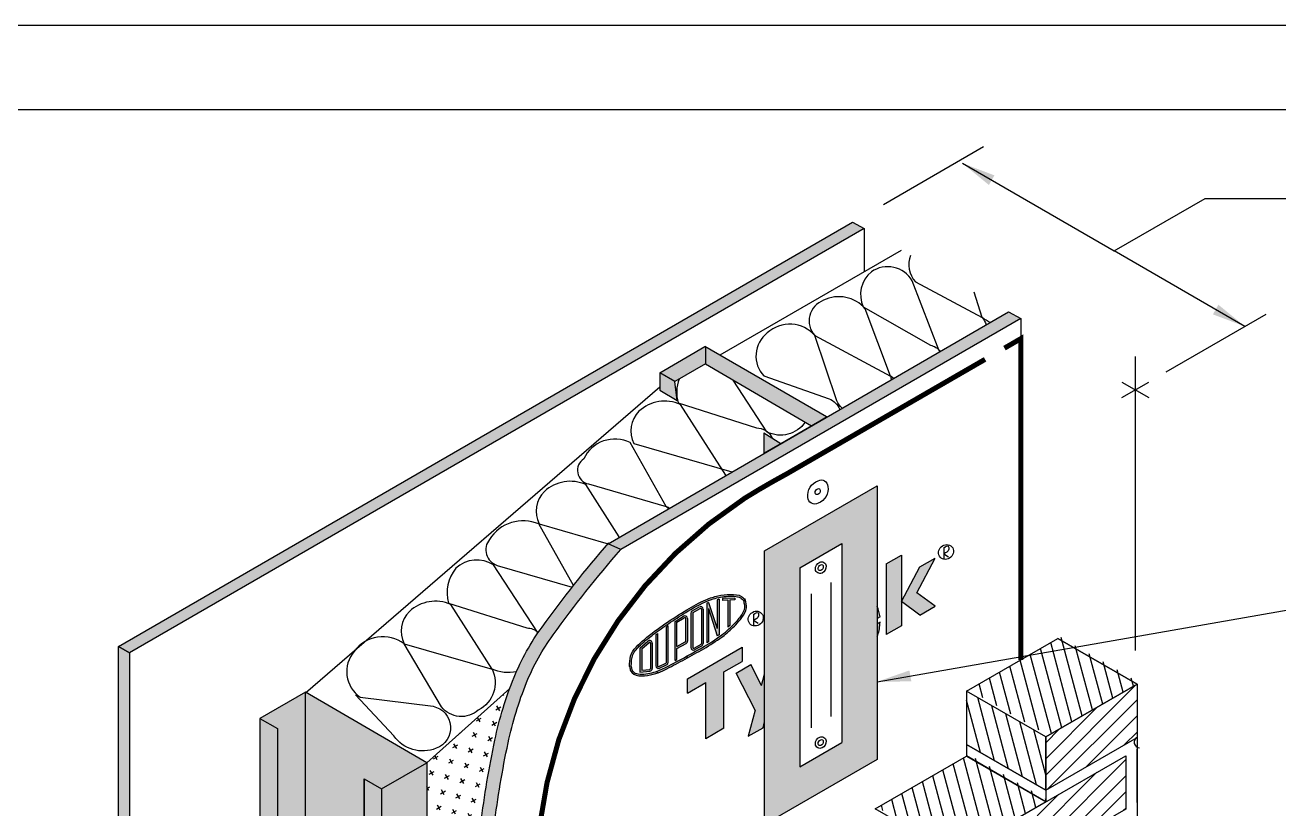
# Model space of a CAD drawing. Extents: x 0 to 51, y 0 to 66.
# Drawn here: x 11.48 to 33.77, y 52.07 to 66 of the extents above; entities that cross this region are included whole.
import ezdxf

# ---------------------------------------------------------------- set-up
doc = ezdxf.new("R2010")
doc.units = 0
doc.header["$LTSCALE"] = 1.5
doc.header["$MEASUREMENT"] = 0
doc.linetypes.add('DASHED', pattern=[0.75, 0.5, -0.25])
doc.layers.get('DEFPOINTS').update_dxf_attribs({"linetype": 'CONTINUOUS'})
for name, color, linetype in [('8X11-TTB$0$B', 5, 'CONTINUOUS'), ('BRICK', 13, 'CONTINUOUS'), ('CLADDING', 252, 'CONTINUOUS'), ('DUPONTLOGO', 242, 'CONTINUOUS'), ('FASTENING', 7, 'CONTINUOUS'), ('FLASHING', 124, 'CONTINUOUS'), ('INSULATION', 40, 'CONTINUOUS'), ('STRUCTURE', 252, 'CONTINUOUS'), ('STRUCTURE_SHADING', 254, 'CONTINUOUS'), ('TEXT', 7, 'CONTINUOUS'), ('TYVEK', 160, 'DASHED'), ('TYVEK_TEXT', 182, 'CONTINUOUS')]:
    doc.layers.add(name, color=color, linetype=linetype)
doc.styles.add('DETAILS', font='sanss___.ttf', dxfattribs={"height": 1})
doc.dimstyles.new('TYVEKDETAILS', dxfattribs={"dimscale": 6, "dimtxt": 1.5, "dimasz": 0.1, "dimexe": 0.75, "dimexo": 0.75, "dimgap": 0.75, "dimtad": 0, "dimtih": 1, "dimtoh": 1, "dimdec": 4, "dimzin": 0, "dimtxsty": 'DETAILS', "dimcen": 0.0625, "dimazin": 3, "dimtfac": 1, "dimtdec": 4, "dimtofl": 0, "dimtmove": 0, "dimatfit": 3, "dimtolj": 1, "dimtzin": 0})
pattern_1 = [(45, (21.19878, 64.06104), (-0.1435869, 0.1435869), [])]
pattern_2 = [(105, (21.19878, 64.06104), (-0.1961433, -0.0525564), [])]

# ---------------------------------------------------------------- blocks, each defined once
blk = doc.blocks.new('A$C1409495A')
at = {"layer": 'DUPONTLOGO', "color": 242}
for p, q in [((0.234, 0.524), (0.234, 0)), ((0.234, 0.262), (0.441, 0.129))]:
    blk.add_line(p, q, dxfattribs=at)
blk.add_ellipse((0.334, 0.336), major_axis=(0.26, 0.232), ratio=0.903174, dxfattribs=at)
blk.add_spline([(0.234, 0.524), (0.435, 0.597), (0.456, 0.456), (0.234, 0.262)], degree=3, dxfattribs=at)

msp = doc.modelspace()

# ---------------------------------------------------------------- hatches: boundary and pattern name
at = {"layer": 'BRICK'}
h = msp.add_hatch(dxfattribs=at)
h.set_pattern_fill('ANSI31', color=256, scale=1.6245, angle=60, style=0)
h.set_pattern_definition(pattern_2)
h.paths.add_polyline_path([(31.293, 54.312), (29.886, 55.124), (28.261, 54.187), (29.668, 53.374)])
h = msp.add_hatch(dxfattribs=at)
h.set_pattern_fill('ANSI31', color=256, scale=1.6245, style=0)
h.set_pattern_definition(pattern_1)
h.paths.add_polyline_path([(31.251, 53.34), (31.251, 54.288), (29.626, 53.35), (29.626, 52.403)])
h = msp.add_hatch(dxfattribs=at)
h.set_pattern_fill('ANSI31', color=256, scale=1.6245, angle=60, style=0)
h.set_pattern_definition([(105, (-136.8959, 48.05428), (-0.19614331, -0.05255644), [])])
h.paths.add_polyline_path([(29.626, 53.35), (28.22, 54.162), (28.22, 53.215), (29.626, 52.403)])
h = msp.add_hatch(dxfattribs=at)
h.set_pattern_fill('ANSI31', color=256, scale=1.6245, angle=60, style=0)
h.set_pattern_definition(pattern_2)
h.paths.add_polyline_path([(29.668, 52.221), (28.261, 53.033), (26.637, 52.095), (28.044, 51.283)])
h = msp.add_hatch(dxfattribs=at)
h.set_pattern_fill('ANSI31', color=256, scale=1.6245, style=0)
h.set_pattern_definition(pattern_1)
h.paths.add_polyline_path([(31.048, 52.069), (31.048, 53.017), (28.002, 51.259), (28.002, 50.311)])
at = {"layer": 'DUPONTLOGO'}
h = msp.add_hatch(color=256, dxfattribs=at)
edge = h.paths.add_edge_path()
edge.add_spline(control_points=[(23.248, 55.609), (23.115, 55.527), (22.851, 55.366), (22.515, 55.107), (22.229, 54.86), (22.228, 54.664), (22.228, 54.599)], knot_values=[0, 0, 0, 0, 0.232663, 0.461387, 0.653522, 0.747926, 0.747926, 0.747926, 0.747926], degree=3, periodic=0)
edge.add_spline(control_points=[(22.228, 54.599), (22.228, 54.597), (22.229, 54.596), (22.229, 54.594)], knot_values=[0, 0, 0, 0, 0.002347, 0.002347, 0.002347, 0.002347], degree=3, periodic=0)
edge.add_line((22.229, 54.594), (22.26, 54.599))
edge.add_spline(control_points=[(22.26, 54.599), (22.26, 54.6), (22.26, 54.601), (22.259, 54.601)], knot_values=[0.001175, 0.001175, 0.001175, 0.001175, 0.002358, 0.002358, 0.002358, 0.002358], degree=3, periodic=0)
edge.add_spline(control_points=[(22.259, 54.601), (22.26, 54.679), (22.261, 54.751), (22.315, 54.873), (22.364, 54.929), (22.506, 55.06), (22.6, 55.132), (22.776, 55.266), (22.865, 55.329), (23.058, 55.456), (23.161, 55.519), (23.264, 55.582)], knot_values=[0.001205, 0.001205, 0.001205, 0.001205, 0.114856, 0.114856, 0.229711, 0.229711, 0.398491, 0.398491, 0.567271, 0.567271, 0.747926, 0.747926, 0.747926, 0.747926], degree=3, periodic=0)
edge.add_spline(control_points=[(23.264, 55.582), (23.401, 55.663), (23.536, 55.743), (23.769, 55.822), (23.854, 55.839), (24.034, 55.853), (24.138, 55.859), (24.219, 55.809), (24.237, 55.791), (24.257, 55.771)], knot_values=[0, 0, 0, 0, 0.237846, 0.237846, 0.375936, 0.375936, 0.514027, 0.514027, 0.556048, 0.556048, 0.556048, 0.556048], degree=3, periodic=0)
edge.add_line((24.257, 55.771), (24.285, 55.786))
edge.add_spline(control_points=[(24.285, 55.786), (24.264, 55.808), (24.197, 55.88), (24.009, 55.886), (23.798, 55.866), (23.532, 55.777), (23.358, 55.674), (23.248, 55.609)], knot_values=[0, 0, 0, 0, 0.044057, 0.144682, 0.25739, 0.368627, 0.559907, 0.559907, 0.559907, 0.559907], degree=3, periodic=0)
h = msp.add_hatch(color=256, dxfattribs=at)
edge = h.paths.add_edge_path()
edge.add_spline(control_points=[(24.285, 55.786), (24.298, 55.739), (24.328, 55.627), (24.234, 55.471), (24.092, 55.316), (23.887, 55.125), (23.59, 54.941), (23.367, 54.817), (23.257, 54.755)], knot_values=[0, 0, 0, 0, 0.071407, 0.167973, 0.251697, 0.391689, 0.584619, 0.774344, 0.774344, 0.774344, 0.774344], degree=3, periodic=0)
edge.add_line((23.257, 54.755), (23.242, 54.783))
edge.add_spline(control_points=[(23.242, 54.783), (23.456, 54.902), (23.674, 55.016), (23.954, 55.229), (24.035, 55.305), (24.157, 55.433), (24.203, 55.486), (24.266, 55.592), (24.281, 55.638), (24.272, 55.715), (24.265, 55.742), (24.257, 55.771)], knot_values=[0.000251, 0.000251, 0.000251, 0.000251, 0.36813, 0.36813, 0.535334, 0.535334, 0.640047, 0.640047, 0.727343, 0.727343, 0.770536, 0.770536, 0.770536, 0.770536], degree=3, periodic=0)
edge.add_line((24.257, 55.771), (24.285, 55.786))
for points in [[(23.6, 55.021), (23.632, 55.042), (23.632, 55.63), (23.788, 55.145), (23.819, 55.166), (23.819, 55.797), (23.788, 55.787), (23.788, 55.275), (23.632, 55.737), (23.6, 55.727)], [(24.008, 55.782), (24.1, 55.786), (24.1, 55.817), (23.882, 55.808), (23.882, 55.777), (23.977, 55.781), (23.977, 55.303), (24.008, 55.332)], [(22.913, 55.322), (22.882, 55.301), (22.882, 54.673, -0.293439), (22.872, 54.658), (22.747, 54.601, -0.546266), (22.725, 54.615), (22.725, 55.186), (22.694, 55.164), (22.694, 54.615, 0.546266), (22.76, 54.573), (22.885, 54.63, 0.293439), (22.913, 54.673)]]:
    msp.add_hatch(color=256, dxfattribs=at).paths.add_polyline_path(points)
h = msp.add_hatch(color=256, dxfattribs=at)
h.paths.add_polyline_path([(23.538, 55.619, 0.570599), (23.468, 55.66), (23.343, 55.591, 0.2734), (23.319, 55.55), (23.319, 54.941, 0.573672), (23.389, 54.901), (23.514, 54.971, 0.270913), (23.538, 55.012)])
h.paths.add_polyline_path([(23.35, 54.941, 0.573672), (23.374, 54.928), (23.499, 54.998, 0.270913), (23.507, 55.012), (23.507, 55.619, 0.570599), (23.483, 55.633), (23.358, 55.564, 0.2734), (23.35, 55.55)], flags=16)
h = msp.add_hatch(color=256, dxfattribs=at)
h.paths.add_polyline_path([(23.038, 54.709), (23.069, 54.726), (23.069, 54.921), (23.232, 55.009, 0.275801), (23.257, 55.05), (23.257, 55.456, 0.588096), (23.185, 55.496), (23.038, 55.404)])
h.paths.add_polyline_path([(23.069, 54.957), (23.217, 55.037, 0.275801), (23.225, 55.05), (23.225, 55.456, 0.588096), (23.201, 55.469), (23.069, 55.387)], flags=16)
h = msp.add_hatch(color=256, dxfattribs=at)
h.paths.add_polyline_path([(22.632, 55.015, 0.63901), (22.554, 55.05), (22.413, 54.93), (22.413, 54.5), (22.59, 54.519, 0.382353), (22.632, 54.566)])
h.paths.add_polyline_path([(22.6, 54.566, -0.382353), (22.586, 54.55), (22.444, 54.534), (22.444, 54.916), (22.575, 55.026, -0.63901), (22.6, 55.015)], flags=16)
h = msp.add_hatch(color=256, dxfattribs=at)
edge = h.paths.add_edge_path()
edge.add_spline(control_points=[(23.242, 54.783), (23.119, 54.717), (22.996, 54.651), (22.827, 54.563), (22.774, 54.538), (22.715, 54.517)], knot_values=[0.281052, 0.281052, 0.281052, 0.281052, 0.486409, 0.486409, 0.582124, 0.582124, 0.582124, 0.582124], degree=3, periodic=0)
edge.add_line((22.715, 54.517), (22.726, 54.487))
edge.add_spline(control_points=[(22.726, 54.487), (22.8, 54.514), (22.967, 54.6), (23.146, 54.696), (23.257, 54.755)], knot_values=[0.28106, 0.28106, 0.28106, 0.28106, 0.397759, 0.582124, 0.582124, 0.582124, 0.582124], degree=3, periodic=0)
edge.add_line((23.257, 54.755), (23.242, 54.783))
h = msp.add_hatch(color=256, dxfattribs=at)
edge = h.paths.add_edge_path()
edge.add_line((22.726, 54.487), (22.715, 54.517))
edge.add_spline(control_points=[(22.715, 54.517), (22.697, 54.51), (22.677, 54.504), (22.574, 54.475), (22.465, 54.458), (22.343, 54.477), (22.311, 54.491), (22.274, 54.529), (22.266, 54.559), (22.26, 54.599)], knot_values=[0.002358, 0.002358, 0.002358, 0.002358, 0.032929, 0.032929, 0.159215, 0.159215, 0.221312, 0.221312, 0.281052, 0.281052, 0.281052, 0.281052], degree=3, periodic=0)
edge.add_line((22.26, 54.599), (22.229, 54.594))
edge.add_spline(control_points=[(22.229, 54.594), (22.233, 54.568), (22.259, 54.419), (22.524, 54.426), (22.687, 54.474), (22.726, 54.487)], knot_values=[0.002347, 0.002347, 0.002347, 0.002347, 0.040585, 0.219806, 0.28106, 0.28106, 0.28106, 0.28106], degree=3, periodic=0)
at = {"layer": 'INSULATION'}
h = msp.add_hatch(dxfattribs=at)
h.set_pattern_fill('CROSS', color=256, scale=0.8, angle=30, style=0)
h.set_pattern_definition([(30, (45.97316, 3.78983), (0.0732051, 0.2732051), [0.1, -0.3]), (120, (46.04146, 3.77153), (-0.2732051, 0.0732051), [0.1, -0.3])])
h.paths.add_polyline_path([(19.584, 51.807, -0.020731), (19.833, 53.293, -0.03673), (20.097, 54.208), (18.623, 52.891), (18.623, 49.469, 0.007628), (18.902, 49.856, 0.055655), (19.206, 50.414, 0.020914), (19.395, 50.94, 0.044799)])
at = {"layer": 'STRUCTURE'}
h = msp.add_hatch(dxfattribs=at)
h.set_pattern_fill('AR-SAND', color=256, scale=0.25, style=0)
h.set_pattern_definition([(37.5, (53.89444, 3.4963), (-0.0157483, 0.481706), [0, -0.38, 0, -0.425, 0, -0.40625]), (7.5, (53.89444, 3.4963), (0.442444, 0.7055365), [0, -0.205, 0, -0.3425, 0, -0.13125]), (327.5, (53.58694, 3.4963), (0.7785355, 0.0014148), [0, -0.125, 0, -0.45, 0, -0.5875]), (317.5, (53.58694, 3.4963), (0.7515317, 0.219419), [0, -0.0625, 0, -0.295, 0, -0.3375])])
h.paths.add_polyline_path([(13.34, 54.844), (13.14, 54.959), (13.136, 45.974), (13.167, 45.956), (13.34, 46.056)])
h.paths.add_polyline_path([(26.399, 62.384), (26.192, 62.495), (13.14, 54.959), (13.34, 54.844)])
h.paths.add_polyline_path([(19.099, 49.719, 0.055655), (19.428, 50.323, 0.020914), (19.624, 50.869, 0.044799), (19.822, 51.777, -0.020731), (20.068, 53.244, -0.04506), (20.398, 54.319, -0.06032), (20.867, 55.162, -0.022567), (22.071, 56.678), (21.845, 56.784, 0.021775), (20.673, 55.303, 0.0603), (20.175, 54.41, 0.04506), (19.833, 53.293, 0.020731), (19.584, 51.807, -0.044799), (19.395, 50.94, -0.020914), (19.206, 50.414, -0.055655), (18.902, 49.856, -0.016125), (18.298, 49.048, -0.033704), (17.812, 48.518), (16.753, 47.507), (15.95, 47.044), (16.15, 46.928), (16.953, 47.366), (17.978, 48.344, 0.033704), (18.485, 48.898, 0.016125)])
h.paths.add_polyline_path([(29.183, 60.785), (28.964, 60.903), (21.845, 56.784), (22.071, 56.678)])
h.paths.add_polyline_path([(16.15, 46.928), (15.95, 47.044), (15.949, 45.234), (16.15, 45.35)])
h.paths.add_polyline_path([(16.15, 45.35), (15.949, 45.234), (15.949, 44.35), (16.15, 44.233)])
h.paths.add_polyline_path([(16.15, 40.528), (15.954, 40.641), (15.952, 35.734), (16.15, 35.619)])
h.paths.add_polyline_path([(13.34, 42.15), (13.14, 42.266), (13.138, 37.358), (13.34, 37.242)])
at = {"layer": 'STRUCTURE', "linetype": 'CONTINUOUS'}
h = msp.add_hatch(color=253, dxfattribs=at)
h.paths.add_polyline_path([(26.629, 52.946), (24.629, 51.791), (24.629, 56.66), (26.629, 57.814)])
h.paths.add_polyline_path([(25.254, 56.357), (26.004, 56.79), (26.004, 53.249), (25.254, 52.816)], flags=16)
at = {"layer": 'STRUCTURE_SHADING'}
h = msp.add_hatch(color=256, dxfattribs=at)
h.paths.add_polyline_path([(23.034, 59.666), (22.763, 59.823), (22.763, 59.51), (23.076, 59.33)])
h.paths.add_polyline_path([(23.575, 59.979), (23.575, 60.28), (23.566, 60.286), (22.763, 59.823), (23.034, 59.666)])
h.paths.add_polyline_path([(23.575, 60.28), (23.575, 59.979), (25.461, 58.88), (25.568, 58.942), (25.731, 59.036)])
msp.add_hatch(color=256, dxfattribs=at).paths.add_polyline_path([(24.919, 58.567), (24.616, 58.753), (24.616, 58.392)])
h = msp.add_hatch(color=256, dxfattribs=at)
h.paths.add_polyline_path([(15.949, 45.604), (15.512, 45.352), (15.512, 44.602), (15.949, 44.854)])
h.paths.add_polyline_path([(15.651, 46.828), (15.652, 47.578), (13.654, 46.425), (13.654, 45.675)])
h.paths.add_polyline_path([(15.968, 53.497), (15.655, 53.677), (15.651, 46.828), (15.95, 46.656), (15.95, 47.044), (15.968, 47.054)])
h.paths.add_polyline_path([(16.467, 54.146), (15.655, 53.677), (15.968, 53.497), (15.968, 47.054), (16.467, 47.342)])
h.paths.add_polyline_path([(17.508, 52.608), (17.82, 52.427), (18.623, 52.891), (16.476, 54.141), (16.467, 54.133), (16.467, 47.342), (16.753, 47.507), (17.505, 48.225)])
h.paths.add_polyline_path([(17.82, 52.427), (17.508, 52.608), (17.508, 48.227), (17.812, 48.518, 0.000526), (17.82, 48.525)], flags=17)
h.paths.add_polyline_path([(18.623, 52.891), (17.82, 52.427), (17.82, 50.124), (17.82, 48.525, 0.033177), (18.298, 49.048, 0.008495), (18.623, 49.469)])
at = {"layer": 'TYVEK_TEXT'}
h = msp.add_hatch(color=256, dxfattribs=at)
h.paths.add_polyline_path([(27.658, 56.527), (27.387, 56.371), (27.062, 55.755), (27.387, 55.515), (27.658, 55.671), (27.333, 55.911)])
h.paths.add_polyline_path([(27.062, 56.183), (27.062, 56.58), (26.792, 56.424), (26.792, 55.171), (27.062, 55.327)])
h = msp.add_hatch(color=256, dxfattribs=at)
edge = h.paths.add_edge_path()
edge.add_line((26.629, 55.359), (26.629, 55.134))
edge.add_spline(control_points=[(26.629, 55.134), (26.633, 55.142), (26.668, 55.22), (26.675, 55.309), (26.681, 55.389)], knot_values=[0.836885, 0.836885, 0.836885, 0.836885, 0.865016, 1.098191, 1.098191, 1.098191, 1.098191], degree=3, periodic=0)
edge.add_line((26.681, 55.389), (26.629, 55.359))
edge = h.paths.add_edge_path()
edge.add_line((26.629, 55.665), (26.629, 55.453))
edge.add_line((26.629, 55.453), (26.681, 55.483))
edge.add_spline(control_points=[(26.681, 55.483), (26.67, 55.55), (26.659, 55.617), (26.629, 55.665)], knot_values=[0, 0, 0, 0, 0.18015, 0.18015, 0.18015, 0.18015], degree=3, periodic=0)
for points in [[(23.581, 54.318), (23.581, 53.318), (23.906, 53.505), (23.906, 54.505), (24.231, 54.693), (24.231, 54.943), (23.257, 54.38), (23.257, 54.13)], [(24.629, 54.465), (24.576, 54.264), (24.385, 54.637), (24.123, 54.486), (24.461, 53.826), (24.339, 53.361), (24.601, 53.512), (24.629, 53.619)]]:
    msp.add_hatch(color=256, dxfattribs=at).paths.add_polyline_path(points)

# ---------------------------------------------------------------- linework, layer by layer
at = {"layer": '8X11-TTB$0$B', "color": 7}
msp.add_line((1.5, 64.5), (49.5, 64.5), dxfattribs=at)
at = {"layer": 'BRICK'}
for points in [[(29.844, 55.1), (31.251, 54.288), (29.626, 53.35), (28.22, 54.162), (29.844, 55.1)], [(31.251, 54.288), (29.844, 55.1)], [(31.251, 54.288), (29.626, 53.35)], [(29.626, 53.35), (31.251, 54.288)], [(31.251, 54.288), (31.251, 47.378)], [(28.22, 54.162), (28.22, 53.217), (29.626, 52.403), (29.626, 53.35)], [(28.22, 54.162), (28.22, 53.009)], [(29.626, 53.35), (28.22, 54.162)], [(29.626, 53.35), (29.626, 52.403), (31.251, 53.34)], [(29.626, 52.403), (31.251, 53.34)], [(29.626, 52.403), (28.22, 53.215)], [(31.251, 52.187), (31.251, 52.187), (31.251, 53.134)], [(28.22, 53.009), (29.626, 52.199), (28.002, 51.259), (26.595, 52.071), (28.22, 53.009)], [(26.595, 52.071), (28.22, 53.009)], [(31.048, 53.017), (31.048, 52.069), (28.002, 50.311), (28.002, 51.259), (31.048, 53.017)], [(28.002, 51.259), (31.048, 53.017)], [(29.626, 52.199), (28.22, 53.012)], [(31.048, 53.017), (31.048, 52.069)], [(29.626, 52.403), (29.626, 52.199)]]:
    msp.add_lwpolyline(points, dxfattribs=at)
msp.add_lwpolyline([(31.251, 53.34, 0.789465), (31.294, 53.159)], format="xyb", dxfattribs=at)
at = {"layer": 'CLADDING'}
msp.add_lwpolyline([(28.22, 54.162), (29.844, 55.1)], dxfattribs=at)
at = {"layer": 'DEFPOINTS'}
msp.add_line((0, 66), (51, 66), dxfattribs=at)
at = {"layer": 'DUPONTLOGO'}
for p, q in [((23.632, 55.737), (23.6, 55.727)), ((23.632, 55.737), (23.788, 55.275)), ((23.819, 55.797), (23.788, 55.787)), ((23.788, 55.787), (23.788, 55.275)), ((23.819, 55.797), (23.819, 55.166)), ((24.1, 55.817), (23.882, 55.808)), ((23.882, 55.808), (23.882, 55.777)), ((23.977, 55.781), (23.882, 55.777)), ((23.977, 55.782), (23.977, 55.303)), ((24.102, 55.786), (24.008, 55.782)), ((24.008, 55.782), (24.008, 55.332)), ((24.1, 55.817), (24.1, 55.786)), ((24.285, 55.786), (24.257, 55.771)), ((23.319, 55.55), (23.319, 54.941)), ((23.343, 55.591), (23.468, 55.66)), ((23.35, 55.55), (23.35, 54.941)), ((23.358, 55.564), (23.483, 55.633)), ((23.507, 55.619), (23.507, 55.012)), ((23.538, 55.619), (23.538, 55.012)), ((23.6, 55.727), (23.6, 55.021)), ((23.632, 55.63), (23.788, 55.145)), ((23.632, 55.63), (23.632, 55.042)), ((22.913, 55.322), (22.882, 55.301)), ((22.882, 54.673), (22.882, 55.301)), ((22.913, 54.673), (22.913, 55.322)), ((23.038, 55.404), (23.185, 55.496)), ((23.038, 54.709), (23.038, 55.404)), ((23.069, 55.387), (23.201, 55.469)), ((23.069, 54.957), (23.069, 55.387)), ((23.225, 55.456), (23.225, 55.05)), ((23.257, 55.456), (23.257, 55.05)), ((24.008, 55.332), (23.977, 55.303)), ((22.694, 55.164), (22.725, 55.186)), ((22.694, 55.164), (22.694, 54.615)), ((22.725, 55.186), (22.725, 54.615)), ((23.819, 55.166), (23.788, 55.145)), ((22.413, 54.93), (22.554, 55.05)), ((22.413, 54.93), (22.413, 54.5)), ((22.444, 54.916), (22.575, 55.026)), ((22.444, 54.916), (22.444, 54.534)), ((22.6, 55.015), (22.6, 54.566)), ((22.632, 55.015), (22.632, 54.566)), ((23.069, 54.957), (23.217, 55.037)), ((23.069, 54.921), (23.232, 55.009)), ((23.069, 54.726), (23.069, 54.921)), ((23.374, 54.928), (23.499, 54.998)), ((23.389, 54.901), (23.514, 54.971)), ((23.632, 55.042), (23.6, 55.021)), ((22.747, 54.601), (22.872, 54.658)), ((22.76, 54.573), (22.885, 54.63)), ((23.038, 54.709), (23.069, 54.726)), ((23.242, 54.783), (23.257, 54.755)), ((23.257, 54.755), (23.242, 54.783)), ((22.413, 54.5), (22.59, 54.519)), ((22.444, 54.534), (22.586, 54.55)), ((22.726, 54.487), (22.715, 54.517))]:
    msp.add_line(p, q, dxfattribs=at)
for centre, radius, start, end in [((23.366, 55.55), 0.0469, 118.8361, 180), ((23.366, 55.55), 0.0156, 118.8361, 180), ((23.491, 55.619), 0.0469, 0, 118.8361), ((23.491, 55.619), 0.0156, 0, 118.8361), ((23.21, 55.456), 0.0469, 360, 121.8384), ((23.21, 55.456), 0.0156, 360, 121.8384), ((22.585, 55.015), 0.0469, 360, 130.3159), ((22.585, 55.015), 0.0156, 360, 130.3159), ((23.21, 55.05), 0.0156, 298.3244, 360), ((23.21, 55.05), 0.0469, 298.3244, 360), ((23.366, 54.941), 0.0469, 180, 299.3668), ((23.366, 54.941), 0.0156, 180, 299.3668), ((23.491, 55.012), 0.0156, 299.3668, 0), ((23.491, 55.012), 0.0469, 299.3668, 0), ((22.741, 54.615), 0.0469, 180, 294.5851), ((22.741, 54.615), 0.0156, 180, 294.5851), ((22.866, 54.673), 0.0156, 294.5851, 360), ((22.866, 54.673), 0.0469, 294.5851, 360), ((22.585, 54.566), 0.0156, 276.3021, 360), ((22.585, 54.566), 0.0469, 276.3021, 360)]:
    msp.add_arc(centre, radius, start, end, dxfattribs=at)
for points, knots in [([(23.242, 54.783), (23.456, 54.902), (23.674, 55.016), (23.954, 55.229), (24.035, 55.305), (24.157, 55.433), (24.203, 55.486), (24.266, 55.592), (24.281, 55.638), (24.272, 55.715), (24.265, 55.742), (24.257, 55.771)], [0.0002506, 0.0002506, 0.0002506, 0.0002506, 0.3681301, 0.3681301, 0.5353339, 0.5353339, 0.6400473, 0.6400473, 0.7273425, 0.7273425, 0.7705356, 0.7705356, 0.7705356, 0.7705356]), ([(23.264, 55.582), (23.401, 55.663), (23.536, 55.743), (23.769, 55.822), (23.854, 55.839), (24.034, 55.853), (24.138, 55.859), (24.219, 55.809), (24.237, 55.791), (24.257, 55.771)], [0, 0, 0, 0, 0.2378462, 0.2378462, 0.3759363, 0.3759363, 0.5140265, 0.5140265, 0.5560477, 0.5560477, 0.5560477, 0.5560477]), ([(22.259, 54.601), (22.26, 54.679), (22.261, 54.751), (22.315, 54.873), (22.364, 54.929), (22.506, 55.06), (22.6, 55.132), (22.776, 55.266), (22.865, 55.329), (23.058, 55.456), (23.161, 55.519), (23.264, 55.582)], [0.0012046, 0.0012046, 0.0012046, 0.0012046, 0.1148557, 0.1148557, 0.2297113, 0.2297113, 0.3984913, 0.3984913, 0.5672713, 0.5672713, 0.7479263, 0.7479263, 0.7479263, 0.7479263]), ([(22.259, 54.601), (22.266, 54.56), (22.273, 54.53), (22.311, 54.491), (22.343, 54.477), (22.465, 54.458), (22.574, 54.475), (22.74, 54.522), (22.81, 54.555), (22.996, 54.651), (23.119, 54.717), (23.242, 54.783)], [0.0011746, 0.0011746, 0.0011746, 0.0011746, 0.0620976, 0.0620976, 0.1241952, 0.1241952, 0.2504808, 0.2504808, 0.3767663, 0.3767663, 0.5821236, 0.5821236, 0.5821236, 0.5821236])]:
    msp.add_open_spline(points, degree=3, knots=knots, dxfattribs=at)
for points in [[(23.248, 55.609), (23.586, 55.789), (23.798, 55.857), (24.022, 55.881), (24.22, 55.846), (24.285, 55.786)], [(23.257, 54.755), (23.587, 54.942), (23.908, 55.155), (24.115, 55.344), (24.225, 55.47), (24.307, 55.645), (24.285, 55.786)], [(22.228, 54.599), (22.246, 54.787), (22.491, 55.083), (22.856, 55.359), (23.248, 55.609)], [(22.228, 54.599), (22.248, 54.52), (22.6, 54.452), (22.931, 54.582), (23.257, 54.755)]]:
    msp.add_spline(points, degree=3, dxfattribs=at)
at = {"layer": 'FASTENING'}
for points in [[(25.581, 57.903, -0.546252), (25.754, 57.803, -0.353716), (25.581, 57.503, -0.556012), (25.397, 57.605, -0.345825), (25.581, 57.903, -1)], [(25.574, 57.76, -0.546252), (25.617, 57.735, -0.353716), (25.574, 57.66, -0.556012), (25.528, 57.686, -0.345825), (25.574, 57.76, -1)]]:
    msp.add_lwpolyline(points, format="xyb", dxfattribs=at)
at = {"layer": 'FLASHING'}
for p, q in [((25.804, 56.097), (25.804, 53.711)), ((25.454, 55.895), (25.454, 53.509))]:
    msp.add_line(p, q, dxfattribs=at)
at = {"layer": 'INSULATION'}
for points in [[(23.836, 60.14), (27.06, 62.002)], [(16.467, 54.133), (22.763, 59.57)], [(18.623, 52.891), (20.097, 54.208)]]:
    msp.add_lwpolyline(points, dxfattribs=at)
for points in [[(27.225, 61.907, 0.284792), (27.309, 61.437), (28.499, 60.801, -0.092717), (28.565, 60.672)], [(27.746, 60.199, -0.007778), (27.734, 60.209), (27.252, 61.456, 0.441147), (26.528, 61.614, 0.344871), (26.383, 60.991), (27.575, 60.312, -0.181627), (27.749, 60.201, -0.181627)], [(26.924, 59.725, -0.026386), (26.866, 59.763), (26.417, 60.958, 0.342701), (25.676, 61.109, 0.536748), (25.523, 60.482), (26.866, 59.763, -0.032029), (26.878, 59.699, -0.032029)], [(28.638, 60.714, -0.055701), (28.499, 60.801), (28.357, 61.253)], [(26.006, 59.195, -0.093634), (25.91, 59.32), (25.523, 60.482, 0.419023), (24.677, 60.529, 0.444071), (24.616, 59.764), (25.777, 59.36, -0.188972), (25.965, 59.171, -0.188972)], [(23.109, 59.71, 0.155653), (23.089, 59.287), (24.483, 58.843, -0.286075), (24.763, 58.668)], [(25.35, 58.945, -0.378507), (24.671, 58.77), (24.07, 59.69)], [(23.937, 58), (23.132, 59.259, 0.302249), (22.395, 59.138, 0.325477), (22.305, 58.565), (24.043, 58.061)], [(22.933, 57.421, -0.019579), (22.877, 57.446), (22.237, 58.58, 0.419659), (21.413, 58.293, 0.662889), (21.495, 57.845), (22.877, 57.446, -0.03099), (22.915, 57.41)], [(22.042, 56.907), (21.45, 57.833, 0.302249), (20.713, 57.711, 0.325477), (20.623, 57.138), (21.845, 56.784)], [(21.231, 56.042), (20.615, 57.134, 0.367865), (19.738, 56.86, 0.526667), (19.873, 56.399), (21.209, 56.014)], [(20.604, 55.206, -0.008142), (20.589, 55.213), (19.809, 56.406, 0.341802), (19.139, 56.348, 0.239933), (19.007, 55.73), (20.4, 55.286, -0.181591), (20.606, 55.208)], [(20.217, 54.509, -0.160467), (19.783, 54.556), (19.049, 55.702, 0.302249), (18.313, 55.58, 0.325477), (18.222, 55.007), (19.783, 54.556, -0.412267), (19.539, 53.827, -0.429057), (18.883, 53.882), (18.222, 55.007, 0.419023), (17.33, 54.869, 0.444071), (17.436, 54.058), (18.736, 53.894, -0.755324), (18.79, 53.148, -0.350248), (18.037, 53.367), (17.355, 54.096)]]:
    msp.add_lwpolyline(points, format="xyb", dxfattribs=at)
at = {"layer": 'STRUCTURE'}
for p, q in [((26.399, 62.384), (26.399, 61.62)), ((29.183, 60.785), (29.183, 60.427)), ((22.763, 59.823), (23.566, 60.286)), ((25.731, 59.036), (23.566, 60.286)), ((24.919, 58.567), (25.568, 58.942)), ((24.616, 58.753), (24.919, 58.567)), ((24.616, 58.392), (24.919, 58.567)), ((16.467, 54.146), (15.655, 53.677)), ((16.467, 54.146), (15.655, 53.677)), ((16.467, 47.342), (16.467, 54.146)), ((18.623, 52.891), (16.467, 54.146)), ((15.655, 53.677), (15.651, 46.828)), ((15.655, 53.677), (15.968, 53.497)), ((15.655, 53.677), (15.968, 53.497)), ((15.968, 53.497), (15.968, 47.054)), ((17.82, 52.427), (18.623, 52.891)), ((18.623, 52.891), (18.623, 49.469)), ((17.508, 52.608), (17.508, 48.227)), ((17.508, 52.608), (17.82, 52.427)), ((17.82, 52.427), (17.82, 50.124))]:
    msp.add_line(p, q, dxfattribs=at)
at = {"layer": 'STRUCTURE', "color": 7, "linetype": 'CONTINUOUS'}
for p, q in [((25.254, 56.357), (26.004, 56.79)), ((26.004, 56.79), (26.004, 53.249)), ((25.254, 56.357), (25.254, 52.816)), ((25.254, 52.816), (26.004, 53.249))]:
    msp.add_line(p, q, dxfattribs=at)
at = {"layer": 'STRUCTURE'}
msp.add_lwpolyline([(13.34, 54.844), (13.14, 54.959), (26.192, 62.495), (26.399, 62.384), (13.34, 54.844)], close=True, dxfattribs=at)
for points in [[(22.071, 56.678), (21.845, 56.784), (28.964, 60.903), (29.183, 60.785), (22.071, 56.678)], [(23.575, 60.28), (23.575, 59.979), (23.034, 59.666), (22.763, 59.823)], [(23.575, 60.28), (23.575, 59.979), (25.461, 58.88), (25.731, 59.036)], [(22.763, 59.823), (22.763, 59.51), (23.076, 59.33), (23.034, 59.666), (22.763, 59.823)], [(24.616, 58.753), (24.616, 58.392)], [(13.136, 45.974), (13.14, 54.959), (13.34, 54.844), (13.34, 45.856)], [(17.505, 48.225), (17.508, 52.608), (17.82, 52.427), (17.82, 48.525)]]:
    msp.add_lwpolyline(points, dxfattribs=at)
at = {"layer": 'STRUCTURE', "color": 7, "linetype": 'CONTINUOUS'}
msp.add_lwpolyline([(26.629, 52.946), (24.629, 51.791), (24.629, 56.66), (26.629, 57.814), (26.629, 52.946)], close=True, dxfattribs=at)
at = {"layer": 'STRUCTURE'}
for points in [[(16.753, 47.507), (17.812, 48.518, 0.033704), (18.298, 49.048, 0.016125), (18.902, 49.856, 0.055655), (19.206, 50.414, 0.020914), (19.395, 50.94, 0.044799), (19.584, 51.807, -0.020731), (19.833, 53.293, -0.04506), (20.175, 54.41, -0.0603), (20.673, 55.303, -0.022024), (21.859, 56.801)], [(16.953, 47.366), (17.978, 48.344, 0.033704), (18.485, 48.898, 0.016125), (19.099, 49.719, 0.055655), (19.428, 50.323, 0.020914), (19.624, 50.869, 0.044799), (19.822, 51.777, -0.020731), (20.068, 53.244, -0.04506), (20.398, 54.319, -0.06032), (20.867, 55.162, -0.022567), (22.071, 56.678)]]:
    msp.add_lwpolyline(points, format="xyb", dxfattribs=at)
for points in [[(25.608, 56.455, -0.520202), (25.721, 56.389, -0.340411), (25.649, 56.263, -0.533261), (25.532, 56.33, -0.336304)], [(25.628, 56.409, -0.546252), (25.671, 56.384, -0.353716), (25.628, 56.309, -0.556012), (25.582, 56.334, -0.345825)], [(25.608, 53.346, -0.520202), (25.721, 53.28, -0.340411), (25.649, 53.154, -0.533261), (25.532, 53.221, -0.336304)], [(25.628, 53.3, -0.546252), (25.671, 53.275, -0.353716), (25.628, 53.2, -0.556012), (25.582, 53.225, -0.345825)]]:
    msp.add_lwpolyline(points, format="xyb", close=True, dxfattribs=at)
at = {"layer": 'TEXT'}
for p, q in [((26.745, 62.814), (28.523, 63.841)), ((30.843, 61.986), (32.462, 62.921)), ((32.462, 62.921), (34.236, 62.918)), ((31.767, 59.836), (33.544, 60.862)), ((31.22, 54.883), (31.22, 60.111)), ((30.981, 59.38), (31.459, 59.656)), ((30.981, 59.656), (31.459, 59.38))]:
    msp.add_line(p, q, dxfattribs=at)
at = {"layer": 'TYVEK', "const_width": 0.09}
msp.add_lwpolyline([(29.183, 54.719), (29.183, 60.427), (28.893, 60.259)], dxfattribs=at)
msp.add_lwpolyline([(28.548, 60.06), (25.033, 58.031, 0.015244), (24.277, 57.593, 0.22198), (20.627, 51.764, -0.211924), (17.768, 47.116)], format="xyb", dxfattribs=at)
at = {"layer": 'TYVEK_TEXT'}
for p, q in [((27.814, 56.711), (27.814, 56.502)), ((26.792, 56.424), (27.062, 56.58)), ((26.792, 56.424), (26.792, 55.171)), ((27.062, 56.58), (27.062, 55.327)), ((27.333, 55.911), (27.658, 56.527)), ((27.387, 56.371), (27.658, 56.527)), ((27.814, 56.606), (27.896, 56.553)), ((27.062, 55.755), (27.387, 56.371)), ((27.062, 56.183), (27.062, 55.327)), ((27.387, 55.515), (27.062, 55.755)), ((27.658, 55.671), (27.333, 55.911)), ((26.629, 55.665), (26.629, 55.453)), ((27.387, 55.515), (27.658, 55.671)), ((26.681, 55.483), (26.629, 55.453)), ((26.681, 55.389), (26.629, 55.359)), ((26.629, 55.359), (26.629, 55.134)), ((27.062, 55.327), (26.792, 55.171)), ((23.257, 54.38), (24.231, 54.943)), ((24.231, 54.943), (24.231, 54.693)), ((23.906, 54.505), (24.231, 54.693)), ((24.123, 54.486), (24.385, 54.637)), ((24.123, 54.486), (24.385, 54.637)), ((24.576, 54.264), (24.385, 54.637)), ((23.906, 53.505), (23.906, 54.505)), ((24.461, 53.826), (24.123, 54.486)), ((24.576, 54.264), (24.629, 54.465)), ((23.257, 54.13), (23.257, 54.38)), ((23.257, 54.13), (23.581, 54.318)), ((23.581, 53.318), (23.581, 54.318)), ((24.461, 53.826), (24.339, 53.361)), ((23.906, 53.505), (23.581, 53.318)), ((24.339, 53.361), (24.601, 53.512)), ((24.601, 53.512), (24.629, 53.619))]:
    msp.add_line(p, q, dxfattribs=at)
msp.add_ellipse((27.854, 56.636), major_axis=(0.104, 0.093), ratio=0.903174, dxfattribs=at)
msp.add_spline([(27.814, 56.711), (27.894, 56.74), (27.903, 56.684), (27.814, 56.606)], degree=3, dxfattribs=at)
msp.add_open_spline([(26.681, 55.483), (26.67, 55.55), (26.659, 55.617), (26.629, 55.665)], degree=3, dxfattribs=at)
msp.add_open_spline([(26.629, 55.134), (26.633, 55.142), (26.668, 55.22), (26.675, 55.309), (26.681, 55.389)], degree=3, knots=[0.8368848, 0.8368848, 0.8368848, 0.8368848, 0.8650156, 1.0981907, 1.0981907, 1.0981907, 1.0981907], dxfattribs=at)

# ---------------------------------------------------------------- block references
at = {"layer": 'DUPONTLOGO', "xscale": 0.3999999999999986, "yscale": 0.3999999999999986, "zscale": 0.3999999999999999}
msp.add_blockref('A$C1409495A', (24.338, 55.319), dxfattribs=at)

# ---------------------------------------------------------------- leaders
at = {"layer": 'TEXT'}
for points, override in [([(28.146, 63.544), (30.843, 61.986)], {"dimgap": 0.75, "dimtad": 0, "dimfxl": 3}), ([(33.167, 60.645), (30.843, 61.986)], {"dimfxl": 3}), ([(26.629, 54.331), (33.975, 55.613), (34.599, 55.613)], {"dimfxl": 3})]:
    msp.add_leader(points, dimstyle='TYVEKDETAILS', override=override, dxfattribs=at)

doc.saveas('drawing.dxf')
